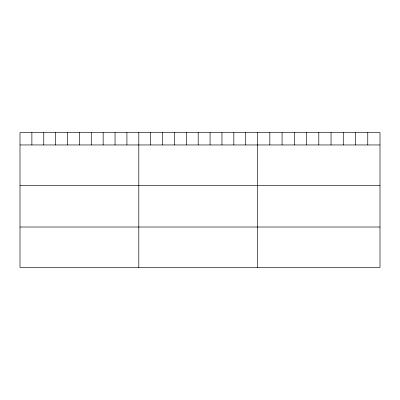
<?xml version="1.0" encoding="UTF-8"?>
<svg xmlns="http://www.w3.org/2000/svg" width="400" height="400" viewBox="0 0 400 400"><rect width="100%" height="100%" fill="white"/><g stroke="black" fill="none" stroke-linecap="round" stroke-linejoin="round"><path stroke-width="0.6" d="M380 144.95L380 267.43L20 267.43L20 132.57L380 132.57L380 144.95L20 144.95M20 185.37L380 185.37M20 227.015L380 227.015M367.76 132.57L367.76 144.95M355.52 132.57L355.52 144.95M343.28 132.57L343.28 144.95M331.04 132.57L331.04 144.95M318.8 132.57L318.8 144.95M306.56 132.57L306.56 144.95M294.32 132.57L294.32 144.95M282.08 132.57L282.08 144.95M269.84 132.57L269.84 144.95M257.6 132.57L257.6 267.43M245.72 132.57L245.72 144.95M233.84 132.57L233.84 144.95M221.96 132.57L221.96 144.95M210.08 132.57L210.08 144.95M198.2 132.57L198.2 144.95M186.32 132.57L186.32 144.95M174.44 132.57L174.44 144.95M162.56 132.57L162.56 144.95M150.68 132.57L150.68 144.95M138.8 132.57L138.8 267.43M126.92 132.57L126.92 144.95M115.04 132.57L115.04 144.95M103.16 132.57L103.16 144.95M91.28 132.57L91.28 144.95M79.4 132.57L79.4 144.95M67.52 132.57L67.52 144.95M55.64 132.57L55.64 144.95M43.76 132.57L43.76 144.95M31.88 132.57L31.88 144.95"/></g></svg>
